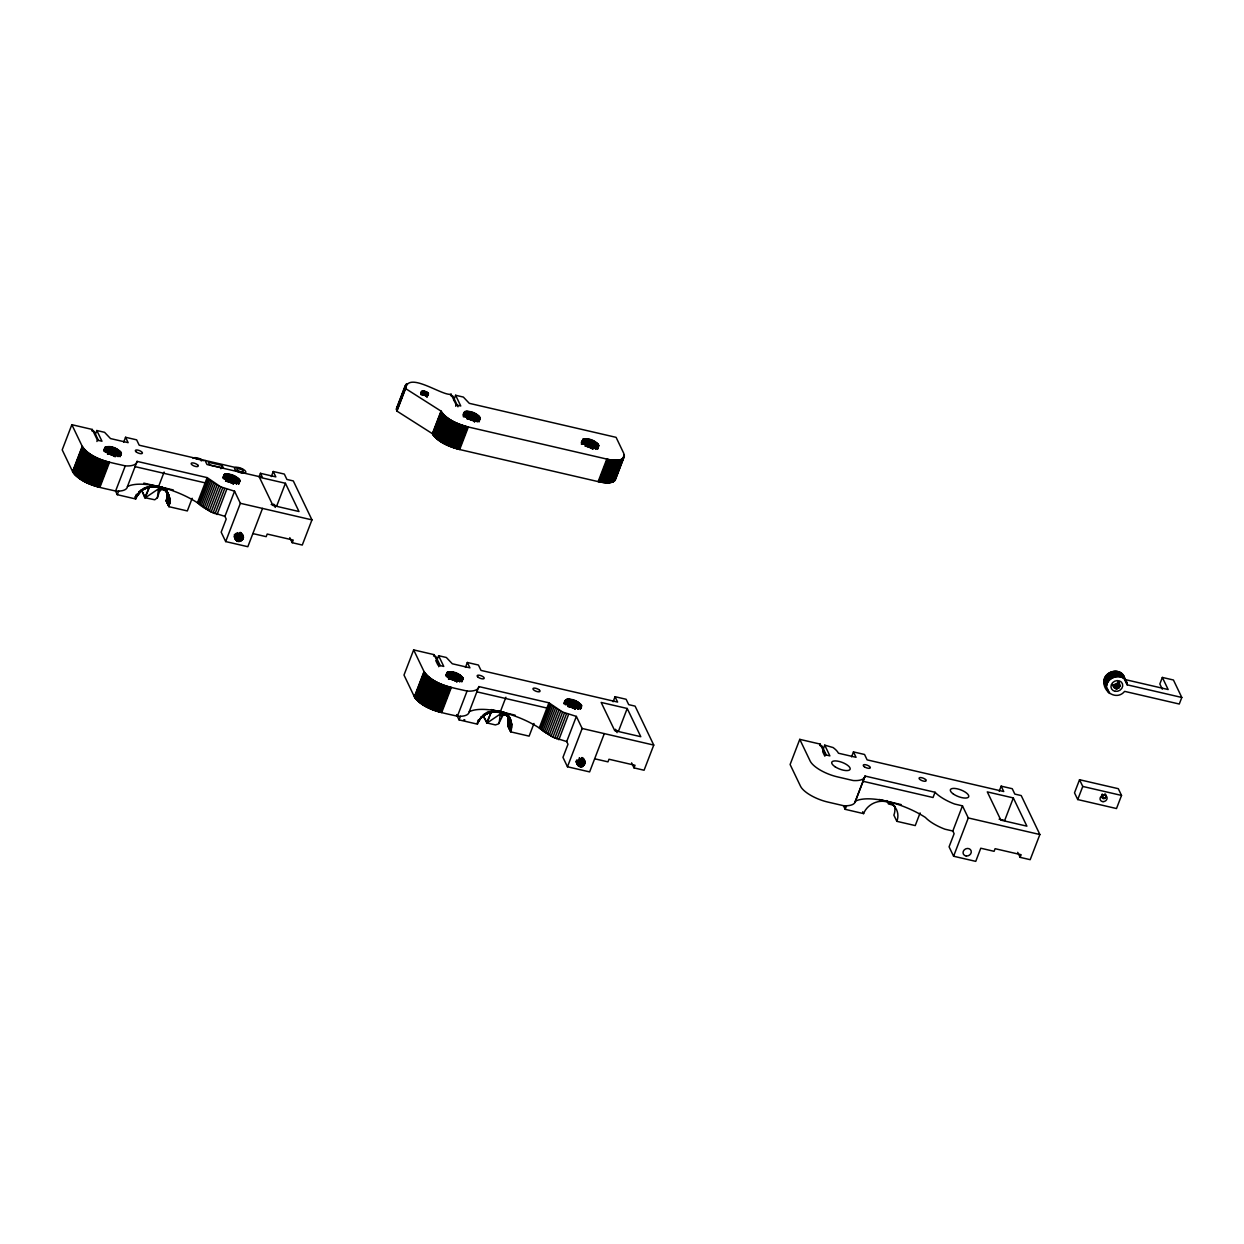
<?xml version="1.0" encoding="UTF-8"?>
<svg xmlns="http://www.w3.org/2000/svg" width="1244" height="1244" viewBox="0 0 1244 1244"><rect width="100%" height="100%" fill="white"/><g stroke="black" fill="none" stroke-linecap="round" stroke-linejoin="round"><path stroke-width="1.5" d="M149.653 485.751L155.531 486.668C157.615 483.543 166.074 492.484 165.452 489.374C168.811 493.153 168.111 498.409 167.147 502.965C169.277 499.87 168.92 493.386 166.058 491.147C156.76 482.361 139.981 487.29 135.689 498.968L117.278 494.692L115.599 491.193M165.903 490.338C169.231 494.614 171.097 501.301 168.624 506.059L169.355 500.477L166.712 491.147L168.997 497.227L168.033 504.815L169.697 504.038L169.79 498.72L166.758 491.147L169.526 497.444L168.92 506.681L187.331 510.942L192.182 498.269M456.564 714.631L459.067 719.887L477.478 724.163C482.719 704.804 518.779 710.075 510.429 731.254L511.082 723.433L508.454 716.373L510.926 721.396L508.516 716.342L510.133 720.385L509.231 728.782L510.335 721.458L507.35 714.522L511.595 723.915L510.724 731.861L529.12 736.137L533.987 723.464M169.355 500.477L166.774 491.147L169.946 500.026L166.556 501.736L167.505 496.62L166.758 491.178L169.526 497.444M168.546 504.8L166.478 490.805L169.293 498.238L169.993 501.348L166.851 502.343L167.411 493.246L163.508 488.068L169.137 496.201L166.758 491.147L169.106 498.315L168.033 504.815M508.625 717.726C505.328 710.215 516.493 727.227 508.345 726.916C509.325 706.716 508.672 719.716 511.486 729.217C507.879 730.694 513.212 718.954 508.578 716.342L508.05 726.309L508.267 716L509.776 721.66L508.936 728.16L508.625 717.726L510.724 731.861L507.754 725.687L508.78 719.048M167.209 501.861L167.116 493.23L165.561 489.327L166.198 490.214M509.076 716.497L508.641 727.538L508.78 722.577M453.625 400.475L455.615 395.265L463.359 397.069L469.299 403.336L616.091 437.344L623.804 453.454C626.323 462.519 611.892 460.467 606.808 459.083L468.335 427.003C458.258 424.204 447.031 420.208 441.029 411.111L405.606 388.579C407.939 370.603 442.755 396.463 451.074 394.208L456.221 404.922L455.708 406.259M161.86 486.653L162.575 487.43L161.596 486.855C163.368 488.254 160.32 488.146 159.994 486.855L163.275 488.223L167.629 493.059L168.686 498.471L167.738 504.209L166.665 491.178L168.515 495.096L166.945 496.512L167.442 503.587L169.899 502.685L169.775 501.472M166.696 500.772L166.836 492.531M166.261 501.114C167.256 492.826 171.361 498.175 165.965 500.492L168.92 506.681L167.987 496.465M508.05 726.309C508.298 722.22 513.819 722.08 508.905 717.322C506.401 713.761 501.192 710.899 497.32 711.863L493.51 711.101L487.104 713.341L480.526 717.757L481.35 716.902L479.469 720.416L478.38 720.711L478.473 719.732L478.707 721.629L477.183 723.557M135.192 496.574L135.689 498.968L137.244 494.49L142.454 489.343L135.394 498.362L135.565 496.574C135.845 500.15 135.938 493.573 138.55 494.07L138.628 493.355M166.743 491.831L167.194 490.525L166.447 491.224L168.64 495.05M508.532 717.026L508.625 715.906L508.749 717.477M1103.957 681.323C1103.848 669.91 1123.938 667.017 1124.56 679.426L1168.147 689.534L1162.347 677.436L1173.434 680.001L1181.8 697.464L1179.281 704.026L1124.623 691.369C1117.096 700.683 1102.993 692.426 1103.957 681.323L1107.284 690.467M1106.538 686.688C1106.414 675.274 1126.52 672.382 1127.142 684.806L1181.8 697.464M1113.147 685.257C1118.309 691.602 1118.978 677.856 1119.678 684.962C1120.626 689.736 1112.571 689.814 1112.976 684.729M142.096 491.069L144.755 497.662L154.754 499.777L157.382 497.756L160.88 487.228L162.326 487.617M235.536 539.554C233.53 529.011 234.385 546.474 242.082 540.052C247.012 535.309 237.215 530.768 235.396 536.693M243.233 536.148L242.362 534.282L242.875 539.041M502.296 715.44L502.669 712.423L487.088 722.982L483.325 716.14L487.088 722.982L495.407 724.925L498.58 723.899L503.229 714.709L507.956 715.813L509.48 719.016M576.936 763.054C589.454 747.582 584.462 779.102 576.299 761.717M157.382 497.756L158.501 488.845L159.901 491.193M499.186 722.951L500.29 714.04L501.705 716.388M166.696 498.813L166.991 497.382M508.812 720.369L509.698 720.556L507.645 714.414L508.485 716.715M137.244 494.49L136.016 496.543M509.402 727.88L509.527 729.388L508.734 721.707M167.287 491.302L167.411 492.002M139.794 490.82L138.737 492.562L138.924 491.675M168.624 506.059L169.604 500.399L166.478 490.805M510.429 731.254L511.035 722.251L506.961 714.725L510.693 721.287L509.822 730.01M397.505 406.819L396.463 408.701L396.945 411.111L432.368 433.658C438.386 442.755 449.597 446.736 459.674 449.535L598.146 481.615C603.293 482.641 615.827 485.331 615.547 477.027M485.627 713.092L484.693 715.316L483.216 715.284L483.512 714.429M167.147 502.965L168.22 497.507L167.116 493.23M508.936 728.16L509.978 721.582L508.516 716.404M481.304 718.177L482.237 716.077L483.496 716.186L486.404 713.247L485.969 714.522L483.216 715.284M169.231 497.056L166.883 498.129L167.038 501.083M289.805 537.657L292.216 542.695L302.276 545.043L311.964 519.883L262.515 508.423L247.836 546.707L225.677 541.575L221.168 532.168L226.206 519.059L224.915 516.369L234.556 491.209L220.779 486.87L207.142 477.618L137.089 461.384A27.477 9.983 21 0 1 125.271 465.878C110.529 462.317 91.698 459.938 82.228 446.347L71.857 424.702L92.289 429.46L97.436 440.174L96.923 441.511M631.594 762.852L634.005 767.89L644.081 770.238L653.753 745.078L604.304 733.618L589.625 771.902L567.466 766.77L562.957 757.363L567.995 744.254L566.704 741.564L576.361 716.404L562.583 712.05L548.931 702.813L478.878 686.579A27.477 9.983 21 0 1 467.06 691.073C452.318 687.497 433.503 685.133 424.033 671.542L413.661 649.897L434.094 654.655L439.225 665.369L438.712 666.691M999.212 791.231L1001.156 786.146L1012.243 788.712L1014.824 794.092L1021.215 795.569L1039.875 834.522L1030.188 859.682L1020.127 857.349L1021.137 854.721L995.107 848.688L994.096 851.316L980.77 848.221L975.747 861.361L953.588 856.23L949.079 846.822L954.117 833.698L952.826 831.023L962.467 805.848L954.63 804.028A27.415 9.968 21 0 1 935.053 792.272L865 776.038A27.477 9.983 21 0 1 853.182 780.532L837.461 776.878A24.134 8.77 21 0 1 810.139 761.001L799.768 739.356L820.2 744.099L825.347 754.813L824.834 756.15L822.626 751.563M71.857 424.702L62.2 449.861L72.572 471.523C82.042 485.098 100.857 487.477 115.599 491.038A27.477 9.983 21 0 0 127.432 486.559A48.982 17.805 21 0 1 197.469 502.778L211.122 512.03L224.915 516.369M72.572 471.523L82.228 446.347M72.758 471.88L82.415 446.705M72.961 472.238L82.617 447.062M73.178 472.596L82.85 447.436M73.443 472.969L83.099 447.809M73.707 473.342L83.364 448.167M74.002 473.715L83.659 448.555M74.329 474.088L83.986 448.928M74.656 474.477L84.328 449.317M75.029 474.866L84.685 449.69M92.289 429.46L91.776 430.782L94.078 431.326L98.478 440.5M75.402 475.255L85.074 450.079M75.806 475.628L85.463 450.468M76.226 476.017L85.898 450.857M76.677 476.421L86.334 451.245M77.144 476.81L86.8 451.634M77.626 477.198L87.282 452.023M78.123 477.587L87.78 452.412M78.636 477.976L88.293 452.8M95.446 434.109L96.83 430.517L104.574 432.321L110.514 438.572L128.132 442.646L125.551 437.282L136.638 439.847L139.204 445.212L242.362 469.066M79.165 478.349L88.837 453.189M79.725 478.738L89.381 453.578M80.285 479.127L89.957 453.967M80.876 479.5L90.532 454.34M81.466 479.889L91.123 454.713M82.073 480.262L91.745 455.086M82.71 480.619L92.367 455.459M83.348 480.993L93.005 455.817M84.001 481.35L93.658 456.19M84.654 481.708L94.311 456.548M85.323 482.05L94.995 456.89M86.007 482.408L95.679 457.232M86.707 482.734L96.363 457.574M87.407 483.076L97.063 457.901M88.106 483.403L97.778 458.227M88.822 483.714L98.494 458.554M89.552 484.025L99.209 458.865M90.283 484.32L99.94 459.16M103.641 450.81C105.149 442.133 121.461 448.602 121.103 454.853C115.832 456.75 104.9 453.454 104.978 447.342M91.014 484.616L100.671 459.456M103.781 450.701L105.429 447.047M104.278 450.437L105.616 446.969M104.48 450.359L106.02 446.829M91.745 484.911L101.402 459.736M104.931 450.235L106.253 446.783M105.18 450.188L106.502 446.736M105.429 450.157L106.766 446.689M105.04 451.852L107.031 446.674M92.491 485.176L102.148 460.016M105.32 451.836L107.311 446.658M105.631 451.836L107.622 446.643M105.927 451.836L107.917 446.643M93.222 485.455L102.894 460.28M106.253 451.836L108.244 446.658M106.58 451.867L108.57 446.674M106.922 451.899L108.912 446.705M93.969 485.704L103.625 460.544M107.264 451.93L109.27 446.752M107.622 451.976L109.627 446.798M94.715 485.953L104.372 460.793M107.326 453.765L109.985 446.845M107.699 453.842L110.358 446.923M95.461 486.186L105.118 461.026M108.072 453.904L110.732 447M108.461 453.998L111.105 447.078M96.208 486.42L105.864 461.26M108.834 454.091L111.493 447.171M109.223 454.184L111.882 447.265M96.939 486.637L106.611 461.477M109.627 454.293L112.271 447.389M110.016 454.418L112.675 447.498M97.685 486.839L107.342 461.679M110.405 454.542L113.064 447.622M98.416 487.042L108.088 461.882M110.794 454.682L113.453 447.762M111.198 454.822L113.842 447.902M99.147 487.228L108.819 462.068M111.587 454.962L114.246 448.042M111.976 455.117L114.619 448.198M99.878 487.399L109.534 462.239M112.349 455.273L115.008 448.353M112.737 455.444L115.397 448.524M113.111 455.615L115.77 448.695M113.484 455.786L116.143 448.866M113.842 455.973L116.501 449.053M114.199 456.159L116.858 449.239M114.541 456.346L117.2 449.426M114.883 456.532L117.542 449.613M115.21 456.735L117.869 449.815M116.205 455.195L118.196 450.017M116.501 455.397L118.491 450.204M116.796 455.599L118.786 450.406M117.091 455.802L119.082 450.623M117.356 456.004L119.346 450.826M117.62 456.221L119.611 451.028M117.853 456.424L119.844 451.23M118.087 456.626L120.077 451.448M123.669 442.195L125.551 437.282M118.957 455.102L120.295 451.65M119.16 455.304L120.497 451.852M119.346 455.506L120.668 452.054M119.517 455.708L120.839 452.256M119.657 455.91L120.995 452.443M119.906 456.299L121.119 452.645M120.015 456.486L121.337 453.018M120.093 456.672L121.414 453.205M115.599 491.038L125.271 465.878M117.278 494.692L118.662 491.069M127.432 486.559L137.089 461.384M142.889 492.748L145.284 497.787L149.622 486.497L144.755 497.662M158.563 486.544L164.115 472.051M197.469 502.778L207.142 477.618M198.542 503.836L208.199 478.676M199.724 504.908L209.396 479.749M201.046 505.981L210.718 480.806M202.492 507.039L212.149 481.879M204.032 508.081L213.704 482.921M220.903 468.739L222.163 465.474L208.308 462.255L209.598 464.945L223.453 468.148L222.163 465.474M205.68 509.123L215.352 483.947M207.421 510.118L217.078 484.958M209.241 511.097L218.897 485.922M222.894 477.914C224.013 469.672 241.663 476.685 239.252 482.625C234.323 484.04 221.619 480.215 224.215 474.446M223.08 477.836L224.635 474.306M223.531 477.712L224.853 474.259M223.78 477.665L225.102 474.213M224.044 477.634L225.366 474.166M211.122 512.03L220.779 486.87M224.309 477.603L225.63 474.151M224.589 477.587L225.926 474.135M224.231 479.313L226.221 474.119M224.542 479.313L226.532 474.119M224.853 479.313L226.843 474.135M225.18 479.344L227.185 474.151M225.522 479.375L227.512 474.182M213.066 512.917L222.723 487.757M225.879 479.406L227.87 474.228M225.568 481.195L228.227 474.275M225.926 481.241L228.585 474.322M226.299 481.319L228.958 474.399M226.672 481.381L229.331 474.477M227.061 481.475L229.72 474.555M215.041 513.756L224.713 488.597M227.45 481.568L230.093 474.648M227.839 481.661L230.482 474.741M228.227 481.77L230.886 474.866M228.616 481.894L231.275 474.975M229.005 482.019L231.664 475.099M217.062 514.549L226.719 489.39M229.409 482.159L232.053 475.239M229.798 482.299L232.457 475.379M230.187 482.439L232.846 475.519M230.575 482.594L233.234 475.674M230.964 482.75L233.608 475.83M231.337 482.921L233.996 476.001M231.711 483.092L234.37 476.172M232.084 483.263L234.743 476.343M232.441 483.449L235.1 476.53M232.799 483.636L235.458 476.716M233.157 483.823L235.8 476.903M233.483 484.009L236.142 477.09M234.478 482.47L236.469 477.292M234.805 482.672L236.795 477.494M235.116 482.874L237.106 477.68M235.411 483.076L237.402 477.883M235.691 483.278L237.682 478.1M235.956 483.481L237.946 478.302M236.22 483.698L238.21 478.505M236.453 483.9L238.459 478.707M236.687 484.103L238.677 478.924M237.573 482.579L238.895 479.127M237.946 482.983L239.097 479.329M238.117 483.185L239.439 479.733M238.257 483.387L239.594 479.92M238.397 483.574L239.719 480.122M238.615 483.963L239.843 480.308M238.692 484.149L240.014 480.682M225.677 541.575L240.372 503.307L234.556 491.209M259.156 476.701L260.447 473.311L275.826 476.887L273.245 471.507L284.332 474.073L286.897 479.453L293.304 480.93L311.964 519.883M271.301 476.576L273.245 471.507M285.42 483.278L298.98 511.517L272.949 505.468L259.39 477.245L285.42 483.278L276.774 505.826L271.192 504.52M292.216 542.695L293.226 540.083L267.196 534.049L266.185 536.662L252.843 533.583M396.572 408.172L405.326 385.376M396.432 409.26L405.948 384.474M396.509 409.851L406.399 384.085M396.587 410.162L406.648 383.898M396.68 410.473L406.943 383.743M396.805 410.784L405.451 388.252M396.945 411.111L405.606 388.579M420.892 394.535C419.026 387.553 431.823 393.026 427.532 395.079C425.65 395.39 419.166 392.762 422.229 391.067M421.11 394.519L422.431 391.051M421.327 394.519L422.665 391.051M421.576 394.535L422.913 391.067M421.825 394.55L423.162 391.082M422.089 394.581L423.426 391.114M422.369 394.628L423.691 391.16M422.649 394.69L423.971 391.222M422.929 394.752L424.266 391.285M423.224 394.83L424.546 391.362M423.52 394.923L424.842 391.456M423.815 395.017L425.137 391.549M424.095 395.125L425.432 391.658M424.391 395.234L425.728 391.767M424.686 395.359L426.008 391.891M424.966 395.483L426.288 392.015M425.23 395.623L426.568 392.14M425.495 395.748L426.832 392.28M425.743 395.903L427.081 392.435M425.992 396.043L427.314 392.575M426.21 396.198L427.547 392.731M426.428 396.354L427.765 392.886M426.801 396.665L427.952 393.042M426.956 396.805L428.294 393.337M427.096 396.96L428.434 393.493M432.368 433.658L441.029 411.111M432.554 434.016L441.2 411.469M432.757 434.374L441.402 411.826M432.974 434.731L441.636 412.199M433.223 435.105L441.884 412.557M433.503 435.478L442.164 412.93M433.798 435.851L442.46 413.303M434.109 436.224L442.771 413.692M434.451 436.613L443.113 414.065M451.074 394.208L450.561 395.545L452.863 396.09L457.994 406.788M434.825 437.002L443.47 414.454M435.198 437.39L443.859 414.843M435.602 437.764L444.263 415.232M436.022 438.168L444.683 415.62M436.473 438.557L445.119 416.009M436.924 438.945L445.585 416.398M437.406 439.334L446.067 416.787M437.919 439.723L446.565 417.175M438.432 440.112L447.078 417.564M438.961 440.5L447.622 417.953M439.521 440.874L448.167 418.342M440.081 441.262L448.742 418.715M440.671 441.636L449.317 419.104M441.262 442.024L449.924 419.477M441.869 442.397L450.53 419.85M442.506 442.755L451.152 420.223M443.144 443.128L451.79 420.581M443.781 443.486L452.443 420.938M444.45 443.844L453.096 421.296M445.119 444.186L453.78 421.654M445.803 444.543L454.464 421.996M446.503 444.87L455.148 422.338M447.202 445.212L455.848 422.665M447.902 445.539L456.564 422.991M448.618 445.85L457.279 423.302M449.348 446.161L457.994 423.613M450.064 446.456L458.725 423.924M450.81 446.752L459.456 424.22M463.063 415.185C463.981 406.601 483.449 414.718 478.847 420.13C474.166 421.032 461.135 417.129 464.603 411.655M463.483 415.045L464.805 411.593M451.541 447.047L460.187 424.499M463.717 414.998L465.038 411.531M463.297 416.678L465.551 411.453M463.825 416.616L465.816 411.422M452.272 447.311L460.933 424.779M464.105 416.6L466.111 411.406M464.416 416.584L466.407 411.406M453.018 447.591L461.679 425.044M464.712 416.584L466.718 411.406M465.038 416.6L467.029 411.422M465.365 416.616L467.355 411.437M453.765 447.84L462.426 425.308M465.707 416.647L467.697 411.469M466.065 416.693L468.055 411.5M454.511 448.089L463.157 425.557M466.407 416.74L468.413 411.546M466.78 416.802L468.77 411.608M455.257 448.338L463.903 425.79M467.153 416.864L469.143 411.671M466.858 418.668L469.517 411.748M456.004 448.555L464.65 426.023M467.246 418.762L469.905 411.842M467.62 418.855L470.279 411.935M456.735 448.773L465.396 426.241M468.008 418.948L470.667 412.028M468.413 419.057L471.056 412.137M457.481 448.991L466.127 426.443M468.801 419.181L471.46 412.262M469.19 419.306L471.849 412.386M458.212 449.177L466.873 426.645M469.579 419.43L472.238 412.51M469.983 419.57L472.627 412.65M458.943 449.364L467.604 426.816M470.372 419.726L473.031 412.806M470.761 419.881L473.42 412.961M459.674 449.535L468.335 427.003M471.149 420.037L473.793 413.117M471.523 420.192L474.182 413.288M471.896 420.363L474.555 413.459M472.269 420.55L474.928 413.63M473.295 418.995L475.286 413.801M473.653 419.181L475.643 413.988M473.326 421.094L475.986 414.19M473.669 421.296L476.328 414.376M473.995 421.483L476.654 414.563M474.322 421.685L476.981 414.765M474.633 421.887L477.292 414.967M475.581 420.363L477.587 415.169M475.877 420.565L477.867 415.372M476.141 420.767L478.131 415.589M476.405 420.97L478.396 415.791M476.639 421.187L478.629 415.994M476.872 421.389L478.862 416.196M477.09 421.592L479.08 416.398M477.292 421.794L479.282 416.616M478.131 420.27L479.453 416.818M478.302 420.472L479.624 417.004M478.582 420.861L479.78 417.207M478.691 421.047L480.028 417.595M478.878 421.421L480.122 417.782M479.002 421.949L480.262 418.139M413.661 649.897L403.989 675.057L414.361 696.718C423.831 710.293 442.662 712.672 457.403 716.233A27.477 9.983 21 0 0 469.221 711.755A48.982 17.805 21 0 1 539.274 727.973L552.911 737.226L566.704 741.564M414.361 696.718L424.033 671.542M414.547 697.075L424.204 671.9M414.75 697.433L424.406 672.258M414.983 697.791L424.639 672.631M415.232 698.164L424.888 672.988M415.496 698.537L425.168 673.362M415.791 698.91L425.464 673.75M416.118 699.284L425.775 674.124M416.46 699.672L426.117 674.512M434.094 654.655L433.581 655.977L435.866 656.521L440.267 665.696M416.818 700.061L426.474 674.886M417.207 700.434L426.863 675.274M417.595 700.823L427.267 675.663M418.031 701.212L427.687 676.052M418.466 701.6L428.123 676.441M418.933 702.005L428.589 676.829M419.415 702.393L429.071 677.218M419.912 702.782L429.569 677.607M420.425 703.171L430.082 677.996M437.25 659.304L438.619 655.697L446.363 657.501L452.303 663.767L469.921 667.841L467.34 662.477L478.427 665.042L480.993 670.407L617.615 702.067L615.049 696.702L626.121 699.268L628.702 704.648L635.093 706.125L653.753 745.078M420.97 703.544L430.626 678.384M421.514 703.933L431.17 678.773M422.074 704.322L431.746 679.146M422.665 704.695L432.321 679.535M423.255 705.068L432.928 679.908M423.877 705.441L433.534 680.281M424.499 705.814L434.156 680.655M425.137 706.188L434.794 681.012M425.79 706.545L435.447 681.385M426.443 706.903L436.115 681.728M427.127 707.245L436.784 682.085M427.812 707.587L437.468 682.427M428.496 707.929L438.152 682.769M429.196 708.271L438.852 683.096M429.911 708.582L439.567 683.423M430.626 708.909L440.283 683.749M431.341 709.22L440.998 684.044M432.072 709.515L441.729 684.356M432.803 709.811L442.46 684.651M445.725 675.803C446.891 667.173 465.256 674.512 462.255 680.421C457.248 681.51 445.274 678.135 447.218 672.242M446.083 675.616L447.607 672.087M446.487 675.492L447.824 672.024M433.534 710.106L443.206 684.931M446.72 675.43L448.291 671.931M447.234 675.352L448.555 671.884M447.498 675.321L448.82 671.869M434.28 710.371L443.937 685.211M447.125 677.031L449.115 671.838M447.42 677.031L449.411 671.838M447.731 677.031L449.722 671.838M435.027 710.651L444.683 685.475M448.042 677.031L450.033 671.853M448.369 677.063L450.375 671.869M435.758 710.899L445.43 685.739M448.711 677.094L450.701 671.9M448.4 678.851L451.059 671.931M436.504 711.148L446.176 685.988M448.757 678.897L451.416 671.993M449.115 678.96L451.774 672.04M437.25 711.381L446.907 686.221M449.488 679.022L452.147 672.118M449.861 679.1L452.521 672.18M437.997 711.615L447.653 686.455M450.25 679.193L452.909 672.273M450.639 679.286L453.282 672.366M438.743 711.832L448.4 686.672M451.028 679.379L453.671 672.46M451.416 679.488L454.076 672.569M439.474 712.034L449.146 686.875M451.805 679.613L454.464 672.693M452.194 679.737L454.853 672.817M440.221 712.237L449.877 687.077M452.598 679.862L455.242 672.957M452.987 680.001L455.646 673.097M440.951 712.423L450.608 687.263M453.376 680.157L456.035 673.237M453.765 680.312L456.424 673.393M441.667 712.594L451.339 687.434M454.153 680.468L456.797 673.548M454.526 680.639L457.186 673.719M454.9 680.81L457.559 673.89M455.273 680.981L457.932 674.061M455.631 681.168L458.29 674.248M455.988 681.339L458.647 674.435M456.346 681.541L458.989 674.621M456.672 681.728L459.331 674.808M457.014 681.93L459.658 675.01M457.994 680.39L459.985 675.197M458.305 680.592L460.296 675.399M458.601 680.795L460.591 675.601M458.881 680.997L460.871 675.819M459.145 681.199L461.135 676.021M459.409 681.417L461.4 676.223M459.658 681.619L461.648 676.425M459.876 681.821L461.866 676.627M465.458 667.39L467.34 662.477M460.762 680.297L462.084 676.845M460.949 680.499L462.286 677.047M461.135 680.701L462.473 677.249M461.306 680.903L462.628 677.451M461.586 681.292L462.784 677.638M461.695 681.494L463.032 678.027M461.882 681.867L463.126 678.213M457.403 716.233L467.06 691.073M459.067 719.887L460.451 716.264M469.221 711.755L478.878 686.579M581.321 442.833C582.456 434.203 600.899 441.558 597.866 447.467C592.89 448.555 580.824 445.181 582.814 439.287M581.679 442.662L583.203 439.132M581.43 444.263L583.42 439.07M581.648 444.201L583.654 439.008M581.897 444.155L583.887 438.976M582.161 444.124L584.151 438.93M582.425 444.092L584.431 438.899M582.721 444.077L584.711 438.883M583.016 444.061L585.007 438.883M583.327 444.077L585.318 438.883M583.638 444.077L585.629 438.899M583.98 444.108L585.971 438.914M584.307 444.124L586.313 438.945M584.664 444.17L586.655 438.976M585.022 444.217L587.012 439.023M585.38 444.279L587.37 439.085M585.084 446.067L587.743 439.148M585.457 446.145L588.117 439.225M585.846 446.238L588.505 439.319M586.235 446.332L588.894 439.412M586.624 446.425L589.283 439.505M587.012 446.534L589.672 439.614M587.401 446.658L590.06 439.738M587.79 446.783L590.449 439.863M588.194 446.907L590.838 439.987M588.583 447.047L591.242 440.127M588.972 447.202L591.631 440.283M589.361 447.358L592.02 440.438M589.749 447.513L592.408 440.594M590.122 447.669L592.782 440.765M590.496 447.84L593.155 440.936M590.869 448.027L593.528 441.107M591.227 448.198L593.886 441.278M591.584 448.384L594.243 441.464M591.942 448.571L594.601 441.667M487.088 722.982L491.411 711.677L486.544 722.857M592.268 448.773L594.927 441.853M592.611 448.96L595.254 442.055M592.922 449.162L595.581 442.242M593.901 447.638L595.892 442.444M594.197 447.84L596.187 442.646M594.476 448.042L596.467 442.848M594.741 448.244L596.731 443.066M595.005 448.446L596.996 443.268M595.254 448.664L597.244 443.47M595.472 448.866L597.462 443.673M595.689 449.068L597.68 443.875M595.892 449.271L597.882 444.092M596.731 447.747L598.069 444.295M596.902 447.949L598.224 444.481M597.058 448.151L598.38 444.683M597.307 448.524L598.519 444.886M597.478 448.897L598.722 445.259M597.587 449.255L598.862 445.616M500.352 711.739L505.904 697.246M598.146 481.615L606.808 459.083M598.877 481.786L607.523 459.238M599.592 481.926L608.238 459.394M600.292 482.066L608.954 459.534M600.992 482.19L609.653 459.658M601.692 482.314L610.337 459.767M602.376 482.408L611.022 459.876M603.045 482.501L611.706 459.969M603.713 482.579L612.359 460.047M604.366 482.641L613.012 460.109M605.004 482.703L613.65 460.156M605.626 482.734L614.272 460.202M606.232 482.765L614.894 460.218M606.839 482.781L615.485 460.233M607.414 482.781L616.075 460.233M607.989 482.765L616.635 460.233M608.534 482.75L617.195 460.202M609.078 482.703L617.724 460.171M609.591 482.656L618.237 460.124M610.089 482.594L618.75 460.062M610.571 482.517L619.232 459.985M611.037 482.439L619.683 459.891M611.473 482.33L620.134 459.798M611.908 482.221L620.554 459.689M612.312 482.097L620.958 459.565M612.686 481.957L621.347 459.425M613.059 481.817L621.705 459.269M613.401 481.661L622.047 459.114M613.712 481.49L622.373 458.943M614.007 481.304L624.286 454.822M614.536 480.899L624.348 455.148M614.769 480.697L624.395 455.771M615.298 479.982L624.348 456.361M539.274 727.973L548.931 702.813M540.331 729.031L549.988 703.871M541.529 730.104L551.185 704.944M542.851 731.177L552.507 706.001M544.281 732.234L553.938 707.074M545.836 733.276L555.493 708.116M547.484 734.318L557.141 709.142M549.21 735.313L558.883 710.153M551.03 736.293L560.702 711.117M563.827 703.715C565.258 694.681 582.239 701.274 581.368 707.634C576.159 709.298 564.838 706.001 565.507 699.921M564.325 703.28L565.818 699.719M564.683 703.093L566.207 699.563M565.103 702.969L566.424 699.501M565.32 702.907L566.658 699.455M565.569 702.86L566.906 699.408M565.165 704.555L567.155 699.361M552.911 737.226L562.583 712.05M565.445 704.524L567.435 699.346M565.725 704.508L567.715 699.315M566.02 704.508L568.01 699.315M566.331 704.508L568.321 699.315M566.658 704.508L568.648 699.33M566.984 704.539L568.974 699.346M567.326 704.571L569.317 699.377M554.855 738.112L564.512 712.952M567.668 704.602L569.659 699.408M568.026 704.648L570.016 699.47M567.731 706.437L570.374 699.517M568.088 706.514L570.747 699.594M568.477 706.576L571.12 699.657M568.85 706.67L571.509 699.75M556.846 738.952L566.502 713.792M569.239 706.763L571.898 699.843M569.628 706.856L572.287 699.937M570.016 706.965L572.675 700.045M570.405 707.09L573.064 700.17M570.809 707.214L573.453 700.294M571.198 707.354L573.857 700.434M558.851 739.745L568.508 714.585M571.587 707.478L574.246 700.574M571.976 707.634L574.635 700.714M572.364 707.789L575.023 700.87M572.753 707.945L575.412 701.025M573.126 708.116L575.785 701.196M573.515 708.287L576.159 701.367M573.873 708.458L576.532 701.538M574.246 708.645L576.889 701.725M574.604 708.816L577.247 701.911M574.946 709.018L577.605 702.098M575.288 709.204L577.931 702.285M576.283 707.665L578.273 702.487M576.594 707.867L578.584 702.673M576.905 708.069L578.895 702.876M577.2 708.271L579.191 703.078M577.48 708.474L579.471 703.295M577.76 708.676L579.751 703.498M578.009 708.893L579.999 703.7M578.258 709.096L580.248 703.902M578.491 709.298L580.481 704.104M579.362 707.774L580.684 704.322M579.564 707.976L580.886 704.524M579.735 708.178L581.072 704.726M579.906 708.38L581.243 704.928M580.062 708.582L581.383 705.115M580.31 708.971L581.523 705.317M580.404 709.158L581.726 705.69M567.466 766.77L582.161 728.486L576.361 716.404M613.105 701.771L615.049 696.702M627.209 708.474L640.784 736.697L614.738 730.663L601.179 702.44L627.209 708.474L618.563 731.021L614.847 730.15M634.005 767.89L635.015 765.278L608.985 759.244L607.974 761.857L594.648 758.778M799.768 739.356L790.111 764.516L800.483 786.161A24.134 8.77 21 0 0 827.789 802.053L843.51 805.692A27.477 9.983 21 0 0 855.343 801.198A48.982 17.805 21 0 1 925.38 817.432A27.415 9.968 21 0 0 944.974 829.204L952.826 831.023M820.2 744.099L819.687 745.436L821.989 745.965L826.389 755.155M822.673 750.552L824.741 745.156L833.091 747.551A21.117 7.682 21 0 1 838.425 753.211L856.043 757.301L853.462 751.92L864.549 754.486L867.115 759.866L1003.737 791.526L1001.156 786.146M851.58 756.85L853.462 751.92M920.109 812.923L915.242 825.581L896.831 821.32A18.1 15.737 -25.6 0 0 886.257 801.727A18.1 15.737 -25.6 0 0 863.6 813.623L845.189 809.331L846.573 805.723M855.343 801.198L865 776.038M855.157 801.976L864.813 776.8M935.053 792.272L933.031 797.513L862.994 781.279M953.588 856.23L968.283 817.946L962.467 805.848M1013.331 797.933L1026.891 826.156L1000.86 820.123L987.301 791.899L1013.331 797.933L1004.686 820.465L999.103 819.174M1079.543 779.724L1074.505 792.832L1077.724 799.55L1116.506 808.538L1121.528 795.429L1118.309 788.696L1079.543 779.724L1082.762 786.441L1077.724 799.55M1162.347 677.436L1159.828 683.998L1162.316 689.176M584.664 764.236L584.151 759.478L585.162 761.919M482.859 716.155L481.879 717.01M1104.89 793.967L1102.06 797.606C1103.739 800.809 1107.72 796.626 1105.621 794.294M484.538 713.729L487.29 713.838L487.866 712.019L486.731 712.532L488.659 713.232L489.841 711.879M478.38 720.711L479.033 719.685M140.09 491.831L144.615 488.052L143.526 488.659L149.715 487.15L150.882 485.533M492.671 710.728L494.412 711.879L495.889 710.993L500.694 711.708L498.346 711.195M479.64 719.561L480.433 718.55L477.369 722.577M147.554 487.321L146.325 487.788L148.845 486.933M490.634 712.128L488.643 712.268L487.29 713.838M138.737 492.562L139.546 491.707M164.861 488.488L163.71 487.928C166.307 491.209 173.491 499.715 165.965 500.492M509.698 720.556L508.983 717.353L511.502 724.272L507.754 725.687M156.542 486L158.641 486.824L150.151 486.622L158.905 486.513L150.508 486.093M500.43 712.003L491.94 711.817L497.118 711.055L498.751 712.019L500.99 711.413L500.197 710.759M160.507 490.245L161.44 489.514L166.152 490.618L167.38 493.153M140.727 490.012L145.501 488.643M503.664 711.848L504.364 712.625L503.447 713.107L501.612 712.361L507.163 715.595L509.962 719.234M166.836 492.173L168.049 494.132L167.629 493.059M509.014 721.971C512.062 719.794 511.688 725.159 508.501 724.008M145.284 497.787L160.88 487.228L162.031 487.788L161.316 487.073M501.783 712.05L504.364 712.625M167.007 492.111L166.696 491.52M164.706 488.565L162.715 488.488M510.304 720.292L510.693 721.287M502.809 712.47L505.966 714.087L505.297 713.263M509.636 718.083L509.2 717.197M168.686 498.471L169.479 503.54L168.111 503.758M510.242 722.624L511.268 728.735L509.9 728.953M510.833 730.726L509.511 720.618M505.064 713.418L505.764 714.212L503.12 712.268M160.709 487.446L161.44 489.514M166.991 493.852L167.971 494.163M510.009 720.432L510.786 722.422M509.029 719.592L510.367 720.245L508.578 716.342M168.842 497.289L167.878 494.226M510.444 722.546C510.04 719.981 513.912 728.813 508.998 727.056M145.688 487.539L146.839 487.088M487.493 712.719L488.643 712.268M509.729 728.175L511.688 727.88L510.631 722.484M137.369 493.541C139.312 494.599 135.347 496.683 136.14 494.568M163.275 488.223L167.116 492.126M509.418 718.254L507.117 714.647M498.704 710.837L500.694 711.708M240.372 503.307L262.515 508.423M582.161 728.486L604.304 733.618M968.283 817.946L1039.875 834.522M456.221 404.922L460.747 405.979L455.615 395.265M97.436 440.174L101.961 441.216L96.83 430.517M135.083 466.64L205.12 482.859M143.806 483.123L173.305 489.949M1082.762 786.441L1121.528 795.429M1102.06 797.606L1105.139 798.321M439.225 665.369L443.75 666.411L438.619 655.697M825.347 754.813L829.872 755.87L824.741 745.156M476.872 691.835L546.909 708.054M491.131 709.593L515.094 715.144M879.088 799.472L901.216 804.604M159.807 487.166L161.005 487.928M504.815 713.558L505.764 714.212M509.309 718.177L506.463 715.036M165.592 490.431L163.026 488.379L166.323 491.24M1106.367 687.45L1104.703 685.086M166.665 491.178L167.676 493.075M585.178 762.494L582.985 757.938M585.115 763.085L582.923 758.529M584.944 763.676L581.974 757.503M576.532 760.535L577.185 761.888M576.361 761.126L577.014 762.463M576.314 762.308L577.325 764.749M242.72 535.371L243.389 537.299M243.311 537.906L241.134 533.334M243.14 538.481L240.185 532.308M234.572 535.931L235.225 537.268M234.494 536.522L235.147 537.859M234.525 537.113L235.303 539.025M1017.716 852.327L1020.127 857.349M615.453 729.264L617.071 732.623M581.306 758.498L584.307 764.765M580.87 758.98L583.871 765.247M579.611 757.829L583.374 765.666M579.051 758.171L582.814 766.009M579.191 760.006L582.208 766.273M578.553 760.193L581.57 766.459M577.916 760.286L580.917 766.553M577.263 760.271L580.279 766.553M576.641 760.177L579.657 766.459M576.812 761.561L579.066 766.273M576.267 761.297L578.522 765.993M576.547 762.51L578.04 765.651M260.447 473.311L262.391 477.354L207.002 464.51L205.058 460.482M273.664 504.069L275.282 507.428M239.517 533.303L242.518 539.569M239.081 533.785L242.082 540.052M237.822 532.634L241.569 540.471M237.262 532.976L241.009 540.813M236.655 533.241L240.403 541.078M236.764 534.998L239.765 541.264M235.365 533.52L239.128 541.358M235.474 535.076L238.475 541.358M234.852 534.982L237.853 541.264M234.261 534.796L237.262 541.078M234.478 536.102L236.733 540.798M234.743 537.315L236.251 540.456M234.338 536.895L235.847 540.036M1123.379 675.29L1126.753 682.412M1122.819 674.512L1127.002 683.345M1122.166 673.781L1127.126 684.309M1125.214 680.779L1127.142 684.806M1121.435 673.144L1124.001 678.509M1120.611 672.584L1123.192 677.949M1119.724 672.102L1122.306 677.482M1118.791 671.713L1121.357 677.094M1117.796 671.433L1120.362 676.814M1116.754 671.247L1119.336 676.627M1115.697 671.169L1118.278 676.549M1114.624 671.185L1117.205 676.565M1113.551 671.309L1116.117 676.689M1117.921 681.836L1119.787 685.786M1118.791 684.06L1119.755 686.066M1112.478 671.542L1115.044 676.923M1118.729 684.34L1119.616 686.626M1118.527 684.884L1119.491 686.906M1118.372 685.149L1119.336 687.17M1118.2 685.397L1119.165 687.419M1111.421 671.869L1114.002 677.249M1117.998 685.631L1118.962 687.637M1117.765 685.848L1118.745 687.854M1117.532 686.035L1118.496 688.056M1110.394 672.289L1112.976 677.669M1117.267 686.206L1118.232 688.227M1116.988 686.361L1117.952 688.367M1116.692 686.47L1117.656 688.492M1116.397 686.564L1117.361 688.585M1109.43 672.802L1111.996 678.182M1116.086 686.626L1117.05 688.647M1115.775 686.672L1116.739 688.678M1115.464 686.672L1116.428 688.694M1115.168 686.657L1116.132 688.663M1108.497 673.408L1111.079 678.773M1114.873 686.595L1115.837 688.616M1114.313 686.408L1115.557 688.538M1114.064 686.268L1115.028 688.29M1112.945 684.449L1114.795 688.119M1107.642 674.077L1110.208 679.457M1106.849 674.823L1109.415 680.204M1106.134 675.647L1108.715 681.012M1105.512 676.503L1108.093 681.883M1104.999 677.42L1107.564 682.801M1104.579 678.369L1107.144 683.749M1104.252 679.348L1106.833 684.713M1104.05 680.328L1106.631 685.708M1107.098 688.087L1109.679 693.468M1103.972 682.303L1106.554 687.668M1107.005 688.787L1108.948 692.815M1104.112 683.267L1108.295 692.099M894.965 807.138L894.063 805.272L888.465 803.966L886.848 800.607M896.831 821.32L893.876 815.147A18.1 15.737 -25.6 0 0 894.467 805.91M862.714 811.772L863.6 813.623M581.71 758.062L584.027 762.899M435.773 660.58L437.981 665.167M241.196 532.743L242.751 535.962M239.905 532.867L242.238 537.703M843.51 805.832L845.189 809.331M1119.678 684.962C1118.449 681.541 1112.634 683.998 1114.111 687.263M509.542 719.467L510.164 721.52M167.909 495.361L168.189 496.387M167.24 494.397L169.044 505.531M168.655 497.351L168.904 498.393M502.669 712.423L503.229 714.709M509.06 720.774L510.335 729.995M195.977 459.083A3.312 1.213 21 0 1 199.538 459.705M200.906 460.498A3.312 1.213 21 0 1 201.388 460.933M193.022 458.414A6.033 2.193 21 0 1 197.345 457.947A6.033 2.193 21 0 1 203.254 460.793M464.852 719.949A3.763 1.368 21 0 1 463.934 719.607M1102.448 794.076A3.623 3.141 -25.6 0 1 1101.64 794.558M1119.258 681.774A5.427 4.727 -25.6 0 1 1112.447 685.335M508.376 716.404L506.806 714.802L509.014 717.306L508.376 716.404M925.583 779.584L924.976 779.086A3.763 1.368 21 0 0 919.207 777.889A3.763 1.368 21 0 0 923.157 781.03A3.763 1.368 21 0 0 925.583 779.584M539.461 690.125L538.854 689.642A3.763 1.368 21 0 0 533.101 688.43A3.763 1.368 21 0 0 537.035 691.571A3.763 1.368 21 0 0 539.461 690.125M197.672 464.929L197.065 464.447A3.763 1.368 21 0 0 191.296 463.234A3.763 1.368 21 0 0 195.246 466.376A3.763 1.368 21 0 0 197.672 464.929M166.027 490.291L165.328 489.452L166.027 490.291M507.91 715.44L507.241 714.569L507.91 715.44M508.081 715.378L507.521 714.445L508.081 715.378M166.292 490.183L165.732 489.25L166.292 490.183M136.436 452.085A3.763 1.368 21 0 0 142.345 453.298A3.763 1.368 21 0 0 137.882 450.11A3.763 1.368 21 0 0 136.436 452.085M238.195 470.605A3.312 1.213 21 0 0 243.264 471.46A3.312 1.213 21 0 0 239.05 468.693A3.312 1.213 21 0 0 238.195 470.605M236.189 470.621A6.033 2.193 21 0 0 245.674 472.627A6.033 2.193 21 0 0 238.63 467.511A6.033 2.193 21 0 0 236.189 470.621M478.225 677.28A3.763 1.368 21 0 0 484.134 678.493A3.763 1.368 21 0 0 479.671 675.305A3.763 1.368 21 0 0 478.225 677.28M864.347 766.739A3.763 1.368 21 0 0 870.256 767.952A3.763 1.368 21 0 0 865.793 764.765A3.763 1.368 21 0 0 864.347 766.739M966.184 855.981A4.23 3.67 -25.6 0 0 971.144 850.803A4.23 3.67 -25.6 0 0 964.209 849.916A4.23 3.67 -25.6 0 0 966.184 855.981M835.159 766.802A9.796 3.561 21 0 0 850.087 769.305A9.796 3.561 21 0 0 837.601 761.126A9.796 3.561 21 0 0 835.159 766.802M953.386 794.03A9.796 3.561 21 0 0 968.594 796.953A9.796 3.561 21 0 0 956.683 788.696A9.796 3.561 21 0 0 953.386 794.03M1103.039 801.649A3.623 3.141 -25.6 0 0 1106.88 796.906A3.623 3.141 -25.6 0 0 1100.831 796.658A3.623 3.141 -25.6 0 0 1103.039 801.649M1115.37 691.337A6.033 5.24 -25.6 0 0 1122.523 683.998A6.033 5.24 -25.6 0 0 1112.649 682.645A6.033 5.24 -25.6 0 0 1115.37 691.337"/></g></svg>
